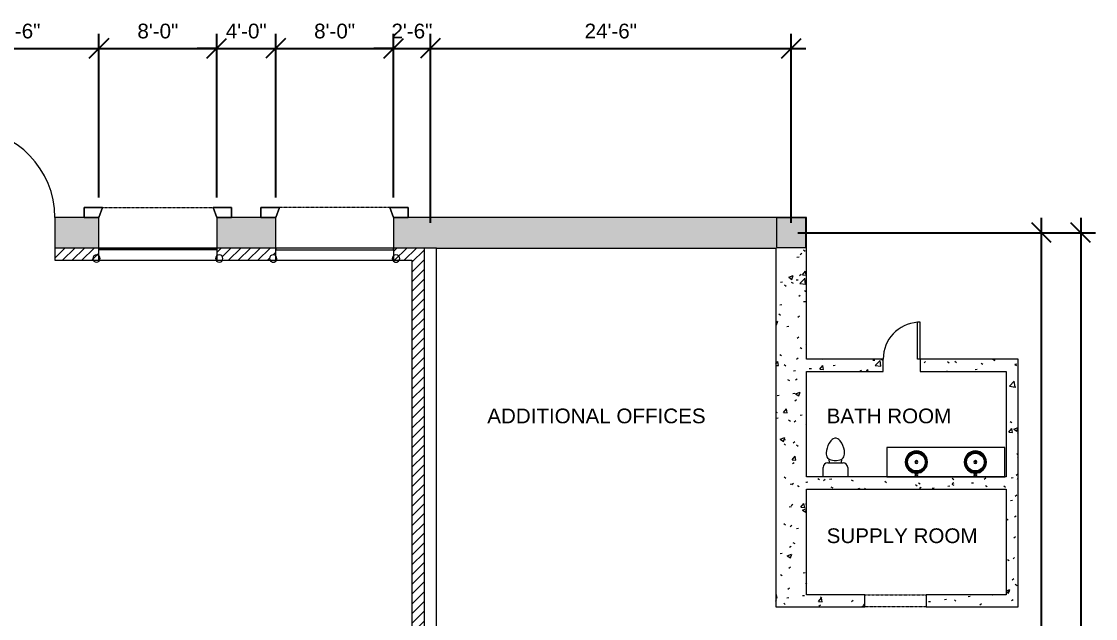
# Model space of a CAD drawing. Header units: inches. Extents: x 1913 to 24953, y -2945 to 1064.
# Drawn here: x 19225 to 20100, y 304 to 791 of the extents above; entities that cross this region are included whole.
import ezdxf

# ---------------------------------------------------------------- set-up
doc = ezdxf.new("R2010")
doc.units = ezdxf.units.IN
doc.header["$MEASUREMENT"] = 0
doc.linetypes.add('Overhead', pattern=[0.15625, 0.09375, -0.0625])
doc.linetypes.add('Overhead 1_16_', pattern=[0.101562, 0.0625, -0.039062])
for name, color, linetype, lineweight in [('A-ANNO-DIMS', 211, 'Continuous', 9), ('A-COLS', 52, 'Continuous', 9), ('A-DOOR', 31, 'Continuous', 13), ('A-FLOR-OVHD', 1, 'Overhead 1_16_', 9), ('A-GENM', 13, 'Continuous', 9), ('A-WALL', 113, 'Continuous', 13), ('A-WALL-PATT', 111, 'Continuous', 50), ('G-ANNO-TEXT', 231, 'Continuous', 9), ('P-SANR-FIXT', 6, 'Continuous', 9)]:
    doc.layers.add(name, color=color, linetype=linetype, lineweight=lineweight)
doc.styles.add('Arial', font='arial.ttf', dxfattribs={"height": 12})
doc.dimstyles.new('Linear_-_3_32__Arial', dxfattribs={"dimscale": 12, "dimtxt": 12.243113, "dimasz": 1.333333, "dimexe": 1, "dimexo": 0.666667, "dimgap": 0.666667, "dimtad": 1, "dimdec": 5, "dimrnd": 0.03125, "dimzin": 1, "dimdsep": 46, "dimlunit": 4, "dimtxsty": 'Arial', "dimblk1": 'OBLIQUE', "dimblk2": 'OBLIQUE', "dimsah": 1, "dimcen": 0.09, "dimdle": 1, "dimazin": 0, "dimtfac": 1, "dimtdec": 4, "dimtix": 1, "dimtmove": 0, "dimatfit": 3, "dimfxl": 1, "dimtvp": 1, "dimtfill": 1, "dimfrac": 2, "dimtolj": 1, "dimtzin": 0, "dimarcsym": 2})
pattern_1 = [(50, (18984.365, 244.067), (36.72335, -3.213), [3.84, -42.24]), (355, (18984.365, 244.067), (-7.1044, 38.5127), [3.072, -33.792]), (100.451, (18987.425, 243.8), (29.6202, 35.2996), [3.263, -35.898]), (46.184, (18984.365, 254.307), (54.6425, -8.4752), [5.76, -63.36]), (96.636, (18988.92, 253.6), (47.854, 49.8752), [4.895, -53.848]), (351.184, (18984.365, 254.307), (47.8553, 49.8749), [4.608, -50.688]), (21, (18989.485, 251.747), (30.5613, -20.614), [3.84, -42.24]), (326, (18989.485, 251.747), (12.4577, 37.1283), [3.072, -33.792]), (71.451, (18992.03, 250.03), (43.02, 16.5135), [3.263, -35.898]), (37.5, (18984.365, 244.067), (0.6228, 17.04428), [1.69, -31.693, 1.69, -32.614, -33.92]), (37.5, (18984.365, 244.067), (0.6228, 17.04428), [-67.686, 1.69, -32.23]), (7.5, (18984.365, 244.067), (13.4694, 20.19387), [1.69, -17.869, 1.69, -30.925, -12.928]), (7.5, (18984.365, 244.067), (13.4694, 20.19387), [-52.173, 1.69, -11.238]), (327.5, (18972.947, 244.067), (27.33168, -1.15522), [1.69, -11.11, 1.69, -38.246, -52.992]), (327.5, (18972.947, 244.067), (27.33168, -1.15522), [-52.736, 1.69, -51.302]), (317.5, (18967.827, 244.067), (29.85903, 5.125), [1.69, -14.95, 1.69, -24.832, -37.632]), (317.5, (18967.827, 244.067), (29.85903, 5.125), [-43.162, 1.69, -35.942])]

# ---------------------------------------------------------------- blocks, each defined once
blk = doc.blocks.new('Sectional_Overhead_Dock_Door_and_Seal_3876 - 9_-0_W x 10_-0_H-485933-FloorPlan')
at = {"layer": 'A-DOOR', "lineweight": 20}
for p, q in [((48, 14), (-48, 14)), ((-48, 14), (-48, 12.5)), ((-48, 12.5), (48, 12.5)), ((48, 12.5), (48, 14))]:
    blk.add_line(p, q, dxfattribs=at)
at = {"layer": 'A-DOOR'}
for p, q in [((-60, -12.5), (-48, -12.5)), ((-60, -20.5), (-60, -12.5)), ((-60, -12.5), (-60, -20.5)), ((-48, -12.5), (-60, -12.5)), ((-60, -12.5), (-60, -12.5)), ((-48, -12.5), (-45, -20.5)), ((-45, -20.5), (-48, -12.5)), ((-48, -12.5), (-48, -12.5)), ((45, -20.5), (48, -12.5)), ((48, -12.5), (45, -20.5)), ((48, -12.5), (60, -12.5)), ((60, -12.5), (48, -12.5)), ((48, -12.5), (48, -12.5)), ((60, -12.5), (60, -20.5)), ((60, -20.5), (60, -12.5)), ((60, -12.5), (60, -12.5)), ((-45, -20.5), (-60, -20.5)), ((-60, -20.5), (-45, -20.5)), ((-60, -20.5), (-60, -20.5)), ((-45, -20.5), (-45, -20.5)), ((60, -20.5), (45, -20.5)), ((45, -20.5), (60, -20.5)), ((45, -20.5), (45, -20.5)), ((60, -20.5), (60, -20.5))]:
    blk.add_line(p, q, dxfattribs=at)
at = {"layer": 'A-DOOR', "linetype": 'Overhead'}
blk.add_line((-45, -20.5), (45, -20.5), dxfattribs=at)
at = {"layer": 'A-DOOR'}
for centre, start, end in [((-50, 21), 0, 180), ((-50, 21), 0, 180), ((-50, 21), 360, 180), ((-50, 21), 180, 0), ((-50, 21), 180, 360), ((-50, 21), 180, 360), ((50, 21), 0, 180), ((50, 21), 0, 180), ((50, 21), 360, 180), ((50, 21), 180, 0), ((50, 21), 180, 360), ((50, 21), 180, 360)]:
    blk.add_arc(centre, 3, start, end, dxfattribs=at)
blk = doc.blocks.new('Single-Flush - 6_ x10_-478513-FloorPlan')
at = {"layer": 'A-DOOR', "lineweight": 20}
for p, q in [((34, -12.5), (34, -84.54)), ((36, -12.5), (34, -12.5)), ((36, -12.5), (36, -84.54)), ((36, -84.54), (34, -84.54))]:
    blk.add_line(p, q, dxfattribs=at)
at = {"layer": 'A-DOOR', "lineweight": 9}
blk.add_arc((36, -12.5), 72.07, 180, 268.40972, dxfattribs=at)
blk = doc.blocks.new('Single-Flush - 30_ x 80_-480269-FloorPlan')
at = {"layer": 'A-DOOR', "lineweight": 20}
for p, q in [((13, 5), (13, 35)), ((15, 35), (13, 35)), ((15, 5), (15, 35)), ((15, 5), (13, 5))]:
    blk.add_line(p, q, dxfattribs=at)
at = {"layer": 'A-DOOR', "lineweight": 9}
blk.add_arc((15, 5), 30.07, 93.81407, 180, dxfattribs=at)
blk = doc.blocks.new('Specialty_Sinks_and_Vanity_15366 - 8_-0_ x 2_-0_ x 2_-10_ Double-Sink Vanity-480311-FloorPlan')
at = {"layer": 'A-GENM'}
for p, q in [((48, 29), (-48, 29)), ((-48, 29), (-48, 5)), ((-48, 29), (-48, 29)), ((48, 5), (48, 29)), ((48, 29), (48, 29)), ((-48, 5), (48, 5)), ((-48, 5), (-48, 5)), ((-24.49, 7.13), (-24.49, 7.39)), ((-24.45, 7.13), (-24.49, 7.13)), ((-24.45, 7.13), (-24.45, 7.41)), ((-24.43, 7.13), (-24.45, 7.13)), ((-24.43, 7.13), (-24.43, 7.43)), ((-24.31, 7.13), (-24.43, 7.13)), ((-24.42, 7.13), (-24.42, 7.44)), ((-24.37, 7.13), (-24.42, 7.13)), ((-24.39, 7.13), (-24.39, 7.45)), ((-24.37, 7.46), (-24.37, 7.13)), ((-24.32, 7.13), (-24.37, 7.13)), ((-24.35, 7.13), (-24.35, 7.48)), ((-24.32, 7.13), (-24.32, 7.49)), ((-24.31, 7.13), (-24.31, 7.49)), ((-24.29, 7.13), (-24.31, 7.13)), ((-24.3, 5.95), (-24.3, 5.95)), ((-24.3, 5.86), (-24.3, 5.86)), ((-24.29, 7.13), (-24.29, 7.5)), ((-24.25, 7.13), (-24.29, 7.13)), ((-24.26, 5.98), (-24.26, 5.98)), ((-24.25, 7.51), (-24.25, 7.51)), ((-24.25, 7.13), (-24.25, 7.51)), ((-24.25, 7.51), (-24.25, 7.13)), ((-24.2, 7.13), (-24.25, 7.13)), ((-24.25, 7.13), (-24.25, 7.13)), ((-24.2, 7.53), (-24.2, 7.53)), ((-24.2, 7.13), (-24.2, 7.53)), ((-24.2, 7.13), (-24.2, 7.53)), ((-24.17, 7.13), (-24.2, 7.13)), ((-24.2, 7.13), (-24.2, 7.13)), ((-24.17, 7.54), (-24.17, 7.54)), ((-24.17, 7.13), (-24.17, 7.54)), ((-24.17, 7.13), (-24.17, 7.54)), ((-24.11, 7.13), (-24.17, 7.13)), ((-24.17, 7.13), (-24.17, 7.13)), ((-24.11, 7.55), (-24.11, 7.55)), ((-24.11, 7.13), (-24.11, 7.55)), ((-24.11, 7.13), (-24.11, 7.13)), ((-24.08, 7.55), (-24.08, 7.55)), ((-24.08, 7.13), (-24.08, 7.55)), ((-23.94, 7.13), (-24.08, 7.13)), ((-24.08, 7.13), (-24.08, 7.13)), ((-23.97, 7.55), (-23.97, 7.55)), ((-23.97, 7.13), (-23.97, 7.13)), ((-23.94, 7.55), (-23.94, 7.55)), ((-23.94, 7.13), (-23.94, 7.55)), ((-23.94, 7.13), (-23.94, 7.13)), ((-23.91, 7.55), (-23.91, 7.55)), ((-23.91, 7.55), (-23.91, 7.55)), ((-23.91, 7.55), (-23.91, 7.55)), ((-23.91, 7.55), (-23.91, 7.13)), ((-23.91, 7.13), (-23.91, 7.55)), ((-23.91, 7.13), (-23.91, 7.55)), ((-23.91, 7.13), (-23.91, 7.13)), ((-23.8, 7.13), (-23.91, 7.13)), ((-23.91, 7.13), (-23.91, 7.13)), ((-23.8, 7.13), (-23.91, 7.13)), ((-23.91, 7.13), (-23.91, 7.13)), ((-23.77, 7.13), (-23.91, 7.13)), ((-23.8, 7.53), (-23.8, 7.53)), ((-23.8, 7.53), (-23.8, 7.53)), ((-23.8, 7.13), (-23.8, 7.53)), ((-23.8, 7.13), (-23.8, 7.53)), ((-23.8, 7.13), (-23.8, 7.13)), ((-23.8, 7.13), (-23.8, 7.13)), ((-23.77, 7.52), (-23.77, 7.52)), ((-23.77, 7.13), (-23.77, 7.52)), ((-23.77, 7.13), (-23.77, 7.13)), ((-23.75, 5.95), (-23.75, 5.95)), ((-23.75, 5.86), (-23.75, 5.86)), ((-23.74, 7.51), (-23.74, 7.13)), ((-23.71, 7.5), (-23.71, 7.13)), ((-23.55, 7.13), (-23.62, 7.13)), ((-23.62, 7.13), (-23.62, 7.13)), ((-23.58, 7.13), (-23.62, 7.13)), ((-23.62, 7.13), (-23.62, 7.13)), ((-23.58, 7.44), (-23.58, 7.44)), ((-23.58, 7.13), (-23.58, 7.44)), ((-23.58, 7.13), (-23.58, 7.13)), ((-23.55, 7.42), (-23.55, 7.42)), ((-23.55, 7.42), (-23.55, 7.13)), ((-23.55, 7.13), (-23.55, 7.13)), ((23.51, 7.13), (23.51, 7.39)), ((23.55, 7.13), (23.51, 7.13)), ((23.55, 7.13), (23.55, 7.41)), ((23.57, 7.13), (23.55, 7.13)), ((23.57, 7.13), (23.57, 7.43)), ((23.69, 7.13), (23.57, 7.13)), ((23.58, 7.13), (23.58, 7.44)), ((23.63, 7.13), (23.58, 7.13)), ((23.61, 7.13), (23.61, 7.45)), ((23.63, 7.46), (23.63, 7.13)), ((23.68, 7.13), (23.63, 7.13)), ((23.65, 7.13), (23.65, 7.48)), ((23.68, 7.13), (23.68, 7.49)), ((23.69, 7.13), (23.69, 7.49)), ((23.71, 7.13), (23.69, 7.13)), ((23.7, 5.95), (23.7, 5.95)), ((23.7, 5.86), (23.7, 5.86)), ((23.71, 7.13), (23.71, 7.5)), ((23.75, 7.13), (23.71, 7.13)), ((23.74, 5.98), (23.74, 5.98)), ((23.75, 7.51), (23.75, 7.51)), ((23.75, 7.13), (23.75, 7.51)), ((23.75, 7.51), (23.75, 7.13)), ((23.8, 7.13), (23.75, 7.13)), ((23.75, 7.13), (23.75, 7.13)), ((23.8, 7.53), (23.8, 7.53)), ((23.8, 7.13), (23.8, 7.53)), ((23.8, 7.13), (23.8, 7.53)), ((23.83, 7.13), (23.8, 7.13)), ((23.8, 7.13), (23.8, 7.13)), ((23.83, 7.54), (23.83, 7.54)), ((23.83, 7.13), (23.83, 7.54)), ((23.83, 7.13), (23.83, 7.54)), ((23.89, 7.13), (23.83, 7.13)), ((23.83, 7.13), (23.83, 7.13)), ((23.89, 7.55), (23.89, 7.55)), ((23.89, 7.13), (23.89, 7.55)), ((23.89, 7.13), (23.89, 7.13)), ((23.92, 7.55), (23.92, 7.55)), ((23.92, 7.13), (23.92, 7.55)), ((24.06, 7.13), (23.92, 7.13)), ((23.92, 7.13), (23.92, 7.13)), ((24.03, 7.55), (24.03, 7.55)), ((24.03, 7.13), (24.03, 7.13)), ((24.06, 7.55), (24.06, 7.55)), ((24.06, 7.13), (24.06, 7.55)), ((24.06, 7.13), (24.06, 7.13)), ((24.09, 7.55), (24.09, 7.55)), ((24.09, 7.55), (24.09, 7.55)), ((24.09, 7.55), (24.09, 7.55)), ((24.09, 7.55), (24.09, 7.13)), ((24.09, 7.13), (24.09, 7.55)), ((24.09, 7.13), (24.09, 7.55)), ((24.09, 7.13), (24.09, 7.13)), ((24.2, 7.13), (24.09, 7.13)), ((24.09, 7.13), (24.09, 7.13)), ((24.2, 7.13), (24.09, 7.13)), ((24.09, 7.13), (24.09, 7.13)), ((24.23, 7.13), (24.09, 7.13)), ((24.2, 7.53), (24.2, 7.53)), ((24.2, 7.53), (24.2, 7.53)), ((24.2, 7.13), (24.2, 7.53)), ((24.2, 7.13), (24.2, 7.53)), ((24.2, 7.13), (24.2, 7.13)), ((24.2, 7.13), (24.2, 7.13)), ((24.23, 7.52), (24.23, 7.52)), ((24.23, 7.13), (24.23, 7.52)), ((24.23, 7.13), (24.23, 7.13)), ((24.25, 5.95), (24.25, 5.95)), ((24.25, 5.86), (24.25, 5.86)), ((24.26, 7.51), (24.26, 7.13)), ((24.29, 7.5), (24.29, 7.13)), ((24.45, 7.13), (24.38, 7.13)), ((24.38, 7.13), (24.38, 7.13)), ((24.42, 7.13), (24.38, 7.13)), ((24.38, 7.13), (24.38, 7.13)), ((24.42, 7.44), (24.42, 7.44)), ((24.42, 7.13), (24.42, 7.44)), ((24.42, 7.13), (24.42, 7.13)), ((24.45, 7.42), (24.45, 7.42)), ((24.45, 7.42), (24.45, 7.13)), ((24.45, 7.13), (24.45, 7.13)), ((48, 5), (48, 5))]:
    blk.add_line(p, q, dxfattribs=at)
at = {"layer": 'A-GENM', "lineweight": 20}
for p, q in [((-24.3, 5.95), (-24.3, 5.86)), ((-23.75, 5.86), (-23.75, 5.95)), ((23.7, 5.95), (23.7, 5.86)), ((24.25, 5.86), (24.25, 5.95))]:
    blk.add_line(p, q, dxfattribs=at)
at = {"layer": 'A-GENM', "flags": 128}
for points in [[(-24, 7.89), (-24.83, 7.54), (-25.14, 6.69), (-24.74, 5.88), (-24, 5.61)], [(-24.45, 7.41), (-24.44, 7.42), (-24.43, 7.43)], [(-24.42, 7.44), (-24.4, 7.45), (-24.37, 7.46)], [(-24.37, 7.46), (-24.35, 7.48), (-24.32, 7.49)], [(-24.31, 7.49), (-24.3, 7.5), (-24.29, 7.5)], [(-24, 5.61), (-23.17, 5.96), (-22.86, 6.81), (-23.26, 7.62), (-24, 7.89)], [(24, 7.89), (23.17, 7.54), (22.86, 6.69), (23.26, 5.88), (24, 5.61)], [(23.55, 7.41), (23.56, 7.42), (23.57, 7.43)], [(23.58, 7.44), (23.6, 7.45), (23.63, 7.46)], [(23.63, 7.46), (23.65, 7.48), (23.68, 7.49)], [(23.69, 7.49), (23.7, 7.5), (23.71, 7.5)], [(24, 5.61), (24.83, 5.96), (25.14, 6.81), (24.74, 7.62), (24, 7.89)]]:
    blk.add_lwpolyline(points, dxfattribs=at)
at = {"layer": 'A-GENM'}
for centre, radius, start, end in [((-24, 17.06), 8.78, 0, 180), ((-24, 17.06), 7.67, 360, 180), ((24, 17.06), 8.78, 0, 180), ((24, 17.06), 7.67, 360, 180), ((-24, 17.06), 8.78, 180, 360), ((-24, 17.06), 7.67, 180, 360), ((24, 17.06), 8.78, 180, 360), ((24, 17.06), 7.67, 180, 360), ((-24, 6.75), 1.18, 360, 180), ((-24, 6.75), 1.18, 180, 360), ((-24, 6.75), 0.805, 124.313, 127.29447), ((-24, 6.75), 0.805, 112.52953, 122.59973), ((-24, 6.75), 0.805, 108.42208, 110.99049), ((-24, 6.75), 0.805, 104.3583, 108.42208), ((-24, 6.75), 0.805, 102.05552, 104.3583), ((-24, 6.75), 0.805, 98.09586, 102.05552), ((-24, 6.75), 0.805, 90, 95.83731), ((-24, 6.75), 0.805, 85.78606, 90), ((-24, 6.75), 0.805, 73.27422, 83.53442), ((-24, 6.75), 0.805, 75.60142, 83.53442), ((-24, 6.75), 0.805, 75.60142, 83.53442), ((-24, 6.75), 0.805, 55.82864, 61.72932), ((-24, 6.75), 0.805, 58.49692, 61.72932), ((24, 6.75), 1.18, 360, 180), ((24, 6.75), 1.18, 180, 360), ((24, 6.75), 0.805, 124.313, 127.29447), ((24, 6.75), 0.805, 112.52953, 122.59973), ((24, 6.75), 0.805, 108.42208, 110.99049), ((24, 6.75), 0.805, 104.3583, 108.42208), ((24, 6.75), 0.805, 102.05552, 104.3583), ((24, 6.75), 0.805, 98.09586, 102.05552), ((24, 6.75), 0.805, 90, 95.83731), ((24, 6.75), 0.805, 85.78606, 90), ((24, 6.75), 0.805, 73.27422, 83.53442), ((24, 6.75), 0.805, 75.60142, 83.53442), ((24, 6.75), 0.805, 75.60142, 83.53442), ((24, 6.75), 0.805, 55.82864, 61.72932), ((24, 6.75), 0.805, 58.49692, 61.72932)]:
    blk.add_arc(centre, radius, start, end, dxfattribs=at)
at = {"layer": 'A-GENM', "lineweight": 20}
for centre, radius, start, end in [((-24, 6.75), 0.805, 90, 270), ((-24.27, 5.95), 0.03, 73.47523, 180.80022), ((-24.27, 5.86), 0.03, 180.78924, 257.81313), ((-24.02, 6.98), 1.18, 257.81313, 282.18687), ((-24.02, 6.76), 0.81, 253.18966, 286.80022), ((-24, 6.75), 0.805, 270, 90), ((-23.78, 5.95), 0.03, 359.19978, 106.80022), ((-23.78, 5.86), 0.03, 282.18687, 359.21076), ((24, 6.75), 0.805, 90, 270), ((23.73, 5.95), 0.03, 73.47523, 180.80022), ((23.73, 5.86), 0.03, 180.78924, 257.81313), ((23.98, 6.98), 1.18, 257.81313, 282.18687), ((23.98, 6.76), 0.81, 253.18966, 286.80022), ((24, 6.75), 0.805, 270, 90), ((24.22, 5.95), 0.03, 359.19978, 106.80022), ((24.22, 5.86), 0.03, 282.18687, 359.21076)]:
    blk.add_arc(centre, radius, start, end, dxfattribs=at)
at = {"layer": 'A-GENM'}
for points, knots in [([(-23.62, 7.46), (-23.63, 7.47), (-23.66, 7.48), (-23.68, 7.49), (-23.7, 7.5), (-23.71, 7.5), (-23.72, 7.5), (-23.73, 7.51), (-23.73, 7.51), (-23.74, 7.51), (-23.74, 7.51), (-23.74, 7.51), (-23.73, 7.51), (-23.73, 7.51), (-23.72, 7.51), (-23.72, 7.5), (-23.71, 7.5), (-23.7, 7.5), (-23.68, 7.49), (-23.66, 7.48), (-23.64, 7.47), (-23.62, 7.46)], [0, 0, 0, 0, 0.111111, 0.222222, 0.25, 0.277778, 0.333333, 0.388889, 0.444444, 0.479167, 0.513889, 0.548611, 0.583333, 0.618056, 0.652778, 0.6875, 0.722222, 0.756944, 0.791667, 0.861111, 1, 1, 1, 1]), ([(-23.62, 7.46), (-23.63, 7.46), (-23.65, 7.47), (-23.67, 7.48), (-23.68, 7.49), (-23.69, 7.49), (-23.69, 7.49), (-23.7, 7.5), (-23.7, 7.5), (-23.7, 7.5), (-23.71, 7.5), (-23.71, 7.5), (-23.7, 7.5), (-23.7, 7.5), (-23.7, 7.5), (-23.69, 7.49), (-23.69, 7.49), (-23.68, 7.49), (-23.68, 7.49), (-23.67, 7.48), (-23.65, 7.47), (-23.63, 7.47), (-23.62, 7.46)], [0, 0, 0, 0, 0.111111, 0.222222, 0.25, 0.277778, 0.333333, 0.361111, 0.388889, 0.444444, 0.479167, 0.513889, 0.548611, 0.583333, 0.618056, 0.652778, 0.6875, 0.722222, 0.756944, 0.791667, 0.861111, 1, 1, 1, 1]), ([(24.38, 7.46), (24.37, 7.47), (24.34, 7.48), (24.32, 7.49), (24.3, 7.5), (24.29, 7.5), (24.28, 7.5), (24.27, 7.51), (24.27, 7.51), (24.26, 7.51), (24.26, 7.51), (24.26, 7.51), (24.27, 7.51), (24.27, 7.51), (24.28, 7.51), (24.28, 7.5), (24.29, 7.5), (24.3, 7.5), (24.32, 7.49), (24.34, 7.48), (24.36, 7.47), (24.38, 7.46)], [0, 0, 0, 0, 0.111111, 0.222222, 0.25, 0.277778, 0.333333, 0.388889, 0.444444, 0.479167, 0.513889, 0.548611, 0.583333, 0.618056, 0.652778, 0.6875, 0.722222, 0.756944, 0.791667, 0.861111, 1, 1, 1, 1]), ([(24.38, 7.46), (24.37, 7.46), (24.35, 7.47), (24.33, 7.48), (24.32, 7.49), (24.31, 7.49), (24.31, 7.49), (24.3, 7.5), (24.3, 7.5), (24.3, 7.5), (24.29, 7.5), (24.29, 7.5), (24.3, 7.5), (24.3, 7.5), (24.3, 7.5), (24.31, 7.49), (24.31, 7.49), (24.32, 7.49), (24.32, 7.49), (24.33, 7.48), (24.35, 7.47), (24.37, 7.47), (24.38, 7.46)], [0, 0, 0, 0, 0.111111, 0.222222, 0.25, 0.277778, 0.333333, 0.361111, 0.388889, 0.444444, 0.479167, 0.513889, 0.548611, 0.583333, 0.618056, 0.652778, 0.6875, 0.722222, 0.756944, 0.791667, 0.861111, 1, 1, 1, 1])]:
    blk.add_open_spline(points, degree=3, knots=knots, dxfattribs=at)
at = {"layer": 'P-SANR-FIXT'}
for centre, radius in [((-24, 17.06), 8.31), ((-24, 17.06), 7.2), ((24, 17.06), 8.31), ((24, 17.06), 7.2)]:
    blk.add_circle(centre, radius, dxfattribs=at)
for centre, radius, start, end in [((-24, 17.06), 9.06, 360, 180), ((-24, 17.06), 1.18, 360, 180), ((-24, 17.06), 0.768, 360, 180), ((24, 17.06), 9.06, 360, 180), ((24, 17.06), 1.18, 360, 180), ((24, 17.06), 0.768, 360, 180), ((-24, 17.06), 9.06, 180, 360), ((-24, 17.06), 1.18, 180, 360), ((-24, 17.06), 0.768, 180, 360), ((24, 17.06), 9.06, 180, 360), ((24, 17.06), 1.18, 180, 360), ((24, 17.06), 0.768, 180, 360)]:
    blk.add_arc(centre, radius, start, end, dxfattribs=at)
blk = doc.blocks.new('Toilet-Domestic-3D - Toilet-Domestic-3D-481192-FloorPlan')
at = {"layer": 'P-SANR-FIXT'}
for p, q in [((-9.98, 19.48), (9.98, 19.48)), ((-9.98, 11.75), (-9.98, 19.48)), ((9.98, 19.48), (9.98, 11.75)), ((-7.41, 1), (-7.5, 0)), ((-7.5, 0), (-7.33, -1.99)), ((-7.24, 2), (-7.41, 1)), ((-6.97, 3), (-7.24, 2)), ((-6.4, 4), (-6.97, 3)), ((-5.21, 5), (-6.4, 4)), ((6.25, 8.02), (-6.25, 8.02)), ((-4.86, 8.02), (-5.21, 5)), ((-3.84, 5.5), (-5.21, 5)), ((-1, 6), (-3.84, 5.5)), ((1, 6), (-1, 6)), ((3.84, 5.5), (1, 6)), ((5.21, 5), (3.84, 5.5)), ((4.86, 8.02), (5.21, 5)), ((6.4, 4), (5.21, 5)), ((6.97, 3), (6.4, 4)), ((7.24, 2), (6.97, 3)), ((7.41, 1), (7.24, 2)), ((7.33, -1.99), (7.5, 0)), ((7.5, 0), (7.41, 1)), ((-7.33, -1.99), (-6.79, -4)), ((-6.79, -4), (-6.06, -6)), ((-6.06, -6), (-5.13, -8)), ((-5.13, -8), (-3.74, -10)), ((3.74, -10), (5.13, -8)), ((5.13, -8), (6.06, -6)), ((6.06, -6), (6.79, -4)), ((6.79, -4), (7.33, -1.99)), ((-3.74, -10), (-2.74, -11)), ((-2.74, -11), (-1.87, -11.5)), ((-1.87, -11.5), (-0.5, -12)), ((-0.5, -12), (0.5, -12)), ((0.5, -12), (1.87, -11.5)), ((1.87, -11.5), (2.74, -11)), ((2.74, -11), (3.74, -10))]:
    blk.add_line(p, q, dxfattribs=at)
for centre, start, end in [((-6.25, 11.75), 180, 270), ((6.25, 11.75), 270, 360)]:
    blk.add_arc(centre, 3.73, start, end, dxfattribs=at)
blk = doc.blocks.new('Sectional_Overhead_Dock_Door_and_Seal_3876 - 9_-0_W x 10_-0_H-486033-FloorPlan')
at = {"layer": 'A-DOOR'}
for p, q in [((-45, 20.5), (-60, 20.5)), ((-60, 20.5), (-60, 12.5)), ((-60, 20.5), (-45, 20.5)), ((-60, 12.5), (-60, 20.5)), ((-60, 20.5), (-60, 20.5)), ((-48, 12.5), (-45, 20.5)), ((-45, 20.5), (-48, 12.5)), ((-45, 20.5), (-45, 20.5)), ((60, 20.5), (45, 20.5)), ((45, 20.5), (48, 12.5)), ((48, 12.5), (45, 20.5)), ((45, 20.5), (60, 20.5)), ((45, 20.5), (45, 20.5)), ((60, 12.5), (60, 20.5)), ((60, 20.5), (60, 12.5)), ((60, 20.5), (60, 20.5)), ((-60, 12.5), (-48, 12.5)), ((-48, 12.5), (-60, 12.5)), ((-60, 12.5), (-60, 12.5)), ((-48, 12.5), (-48, 12.5)), ((48, 12.5), (60, 12.5)), ((60, 12.5), (48, 12.5)), ((48, 12.5), (48, 12.5)), ((60, 12.5), (60, 12.5))]:
    blk.add_line(p, q, dxfattribs=at)
at = {"layer": 'A-DOOR', "linetype": 'Overhead'}
blk.add_line((-45, 20.5), (45, 20.5), dxfattribs=at)
at = {"layer": 'A-DOOR', "lineweight": 20}
for p, q in [((-48, -14), (-48, -12.5)), ((-48, -12.5), (48, -12.5)), ((48, -14), (-48, -14)), ((48, -12.5), (48, -14))]:
    blk.add_line(p, q, dxfattribs=at)
at = {"layer": 'A-DOOR'}
for centre, start, end in [((-50, -21), 0, 180), ((-50, -21), 0, 180), ((-50, -21), 360, 180), ((-50, -21), 180, 360), ((-50, -21), 180, 360), ((-50, -21), 180, 360), ((50, -21), 0, 180), ((50, -21), 0, 180), ((50, -21), 360, 180), ((50, -21), 180, 360), ((50, -21), 180, 360), ((50, -21), 180, 360)]:
    blk.add_arc(centre, 3, start, end, dxfattribs=at)
blk = doc.blocks.new('_Oblique')
at = {"color": 0, "linetype": 'ByBlock', "lineweight": -2}
blk.add_line((-0.5, -0.5), (0.5, 0.5), dxfattribs=at)
blk = doc.blocks.new('*D438')
at = {"layer": 'A-ANNO-DIMS', "color": 0, "lineweight": -2, "transparency": 16777216}
for p, q in [((20087.86, 630.42), (20087.86, -1697.58)), ((19857.24, 618.42), (20099.86, 618.42)), ((19859.97, -1685.58), (20099.86, -1685.58))]:
    blk.add_line(p, q, dxfattribs=at)
at = {"layer": 'Defpoints', "color": 0, "lineweight": 0, "transparency": 16777216}
for p in [(19849.24, 618.42), (19851.97, -1685.58), (20087.86, -1685.58)]:
    blk.add_point(p, dxfattribs=at)
at = {"layer": 'A-ANNO-DIMS', "color": 0, "lineweight": -2, "transparency": 16777216, "xscale": 16, "yscale": 16, "zscale": 16}
for p, rotation in [((20087.86, 618.42), 90), ((20087.86, -1685.58), 270)]:
    blk.add_blockref('_Oblique', p, dxfattribs=dict(at, rotation=rotation))
at = {"layer": 'A-ANNO-DIMS', "color": 0, "lineweight": 0, "transparency": 16777216, "insert": (20073.74, -533.58), "char_height": 12, "width": 73.4587, "attachment_point": 5, "rotation": 90, "style": 'Arial'}
blk.add_mtext('\\A1;192\'-0"', dxfattribs=at)
blk = doc.blocks.new('*D500')
at = {"layer": 'A-ANNO-DIMS', "color": 0, "lineweight": -2, "transparency": 16777216}
for p, q in [((20055.86, -233.58), (20055.86, 630.42)), ((19859.97, 618.42), (20067.86, 618.42)), ((19859.97, -221.58), (20067.86, -221.58))]:
    blk.add_line(p, q, dxfattribs=at)
at = {"layer": 'Defpoints', "color": 0, "lineweight": 0, "transparency": 16777216}
for p in [(19851.97, 618.42), (20055.86, 618.42), (19851.97, -221.58)]:
    blk.add_point(p, dxfattribs=at)
at = {"layer": 'A-ANNO-DIMS', "color": 0, "lineweight": -2, "transparency": 16777216, "xscale": 16, "yscale": 16, "zscale": 16}
for p, rotation in [((20055.86, 618.42), 90), ((20055.86, -221.58), 270)]:
    blk.add_blockref('_Oblique', p, dxfattribs=dict(at, rotation=rotation))
at = {"layer": 'A-ANNO-DIMS', "color": 0, "lineweight": 0, "transparency": 16777216, "insert": (20041.74, 198.42), "char_height": 12, "width": 51.3081, "attachment_point": 5, "rotation": 90, "style": 'Arial'}
blk.add_mtext('\\A1;70\'-0"', dxfattribs=at)
blk = doc.blocks.new('*D421')
at = {"layer": 'A-ANNO-DIMS', "color": 0, "lineweight": -2, "transparency": 16777216}
for p, q in [((19149.97, 626.42), (19149.97, 780.51)), ((19287.97, 647.17), (19287.97, 780.51)), ((19137.97, 768.51), (19299.97, 768.51))]:
    blk.add_line(p, q, dxfattribs=at)
at = {"layer": 'Defpoints', "color": 0, "lineweight": 0, "transparency": 16777216}
for p in [(19287.97, 768.51), (19287.97, 639.17), (19149.97, 618.42)]:
    blk.add_point(p, dxfattribs=at)
at = {"layer": 'A-ANNO-DIMS', "color": 0, "lineweight": -2, "transparency": 16777216, "xscale": 16, "yscale": 16, "zscale": 16, "rotation": 180}
blk.add_blockref('_Oblique', (19149.97, 768.51), dxfattribs=at)
at = {"layer": 'A-ANNO-DIMS', "color": 0, "lineweight": -2, "transparency": 16777216, "xscale": 16, "yscale": 16, "zscale": 16}
blk.add_blockref('_Oblique', (19287.97, 768.51), dxfattribs=at)
at = {"layer": 'A-ANNO-DIMS', "color": 0, "lineweight": 0, "transparency": 16777216, "insert": (19218.97, 782.64), "char_height": 12, "width": 62.3834, "attachment_point": 5, "style": 'Arial'}
blk.add_mtext('\\A1;11\'-6"', dxfattribs=at)
blk = doc.blocks.new('*D422')
at = {"layer": 'A-ANNO-DIMS', "color": 0, "lineweight": -2, "transparency": 16777216}
for p, q in [((19287.97, 647.17), (19287.97, 780.51)), ((19383.97, 647.17), (19383.97, 780.51)), ((19275.97, 768.51), (19395.97, 768.51))]:
    blk.add_line(p, q, dxfattribs=at)
at = {"layer": 'Defpoints', "color": 0, "lineweight": 0, "transparency": 16777216}
for p in [(19383.97, 768.51), (19287.97, 639.17), (19383.97, 639.17)]:
    blk.add_point(p, dxfattribs=at)
at = {"layer": 'A-ANNO-DIMS', "color": 0, "lineweight": -2, "transparency": 16777216, "xscale": 16, "yscale": 16, "zscale": 16, "rotation": 180}
blk.add_blockref('_Oblique', (19287.97, 768.51), dxfattribs=at)
at = {"layer": 'A-ANNO-DIMS', "color": 0, "lineweight": -2, "transparency": 16777216, "xscale": 16, "yscale": 16, "zscale": 16}
blk.add_blockref('_Oblique', (19383.97, 768.51), dxfattribs=at)
at = {"layer": 'A-ANNO-DIMS', "color": 0, "lineweight": 0, "transparency": 16777216, "insert": (19335.97, 782.64), "char_height": 12, "width": 62.3834, "attachment_point": 5, "style": 'Arial'}
blk.add_mtext('\\A1;8\'-0"', dxfattribs=at)
blk = doc.blocks.new('*D423')
at = {"layer": 'A-ANNO-DIMS', "color": 0, "lineweight": -2, "transparency": 16777216}
for p, q in [((19383.97, 647.17), (19383.97, 780.51)), ((19431.97, 647.17), (19431.97, 780.51)), ((19383.97, 768.51), (19367.97, 768.51)), ((19383.97, 768.51), (19431.97, 768.51)), ((19431.97, 768.51), (19447.97, 768.51))]:
    blk.add_line(p, q, dxfattribs=at)
at = {"layer": 'Defpoints', "color": 0, "lineweight": 0, "transparency": 16777216}
for p in [(19431.97, 768.51), (19383.97, 639.17), (19431.97, 639.17)]:
    blk.add_point(p, dxfattribs=at)
at = {"layer": 'A-ANNO-DIMS', "color": 0, "lineweight": -2, "transparency": 16777216, "xscale": 16, "yscale": 16, "zscale": 16}
blk.add_blockref('_Oblique', (19383.97, 768.51), dxfattribs=at)
at = {"layer": 'A-ANNO-DIMS', "color": 0, "lineweight": -2, "transparency": 16777216, "xscale": 16, "yscale": 16, "zscale": 16, "rotation": 180}
blk.add_blockref('_Oblique', (19431.97, 768.51), dxfattribs=at)
at = {"layer": 'A-ANNO-DIMS', "color": 0, "lineweight": 0, "transparency": 16777216, "insert": (19407.97, 782.64), "char_height": 12, "width": 62.3834, "attachment_point": 5, "style": 'Arial'}
blk.add_mtext('\\A1;4\'-0"', dxfattribs=at)
blk = doc.blocks.new('*D424')
at = {"layer": 'A-ANNO-DIMS', "color": 0, "lineweight": -2, "transparency": 16777216}
for p, q in [((19431.97, 647.17), (19431.97, 780.51)), ((19527.97, 647.17), (19527.97, 780.51)), ((19419.97, 768.51), (19539.97, 768.51))]:
    blk.add_line(p, q, dxfattribs=at)
at = {"layer": 'Defpoints', "color": 0, "lineweight": 0, "transparency": 16777216}
for p in [(19527.97, 768.51), (19431.97, 639.17), (19527.97, 639.17)]:
    blk.add_point(p, dxfattribs=at)
at = {"layer": 'A-ANNO-DIMS', "color": 0, "lineweight": -2, "transparency": 16777216, "xscale": 16, "yscale": 16, "zscale": 16, "rotation": 180}
blk.add_blockref('_Oblique', (19431.97, 768.51), dxfattribs=at)
at = {"layer": 'A-ANNO-DIMS', "color": 0, "lineweight": -2, "transparency": 16777216, "xscale": 16, "yscale": 16, "zscale": 16}
blk.add_blockref('_Oblique', (19527.97, 768.51), dxfattribs=at)
at = {"layer": 'A-ANNO-DIMS', "color": 0, "lineweight": 0, "transparency": 16777216, "insert": (19479.97, 782.64), "char_height": 12, "width": 62.3834, "attachment_point": 5, "style": 'Arial'}
blk.add_mtext('\\A1;8\'-0"', dxfattribs=at)
blk = doc.blocks.new('*D425')
at = {"layer": 'A-ANNO-DIMS', "color": 0, "lineweight": -2, "transparency": 16777216}
for p, q in [((19527.97, 647.17), (19527.97, 780.51)), ((19557.97, 626.42), (19557.97, 780.51)), ((19527.97, 768.51), (19511.97, 768.51)), ((19527.97, 768.51), (19557.97, 768.51)), ((19557.97, 768.51), (19573.97, 768.51))]:
    blk.add_line(p, q, dxfattribs=at)
at = {"layer": 'Defpoints', "color": 0, "lineweight": 0, "transparency": 16777216}
for p in [(19557.97, 768.51), (19527.97, 639.17), (19557.97, 618.42)]:
    blk.add_point(p, dxfattribs=at)
at = {"layer": 'A-ANNO-DIMS', "color": 0, "lineweight": -2, "transparency": 16777216, "xscale": 16, "yscale": 16, "zscale": 16}
blk.add_blockref('_Oblique', (19527.97, 768.51), dxfattribs=at)
at = {"layer": 'A-ANNO-DIMS', "color": 0, "lineweight": -2, "transparency": 16777216, "xscale": 16, "yscale": 16, "zscale": 16, "rotation": 180}
blk.add_blockref('_Oblique', (19557.97, 768.51), dxfattribs=at)
at = {"layer": 'A-ANNO-DIMS', "color": 0, "lineweight": 0, "transparency": 16777216, "insert": (19542.97, 782.64), "char_height": 12, "width": 62.3834, "attachment_point": 5, "style": 'Arial'}
blk.add_mtext('\\A1;2\'-6"', dxfattribs=at)
blk = doc.blocks.new('*D426')
at = {"layer": 'A-ANNO-DIMS', "color": 0, "lineweight": -2, "transparency": 16777216}
for p, q in [((19557.97, 626.42), (19557.97, 780.51)), ((19851.97, 626.42), (19851.97, 780.51)), ((19545.97, 768.51), (19863.97, 768.51))]:
    blk.add_line(p, q, dxfattribs=at)
at = {"layer": 'Defpoints', "color": 0, "lineweight": 0, "transparency": 16777216}
for p in [(19851.97, 768.51), (19557.97, 618.42), (19851.97, 618.42)]:
    blk.add_point(p, dxfattribs=at)
at = {"layer": 'A-ANNO-DIMS', "color": 0, "lineweight": -2, "transparency": 16777216, "xscale": 16, "yscale": 16, "zscale": 16, "rotation": 180}
blk.add_blockref('_Oblique', (19557.97, 768.51), dxfattribs=at)
at = {"layer": 'A-ANNO-DIMS', "color": 0, "lineweight": -2, "transparency": 16777216, "xscale": 16, "yscale": 16, "zscale": 16}
blk.add_blockref('_Oblique', (19851.97, 768.51), dxfattribs=at)
at = {"layer": 'A-ANNO-DIMS', "color": 0, "lineweight": 0, "transparency": 16777216, "insert": (19704.97, 782.64), "char_height": 12, "width": 62.3834, "attachment_point": 5, "style": 'Arial'}
blk.add_mtext('\\A1;24\'-6"', dxfattribs=at)

msp = doc.modelspace()

# ---------------------------------------------------------------- hatches: boundary and pattern name
at = {"lineweight": 0, "ltscale": 0.5}
h = msp.add_hatch(dxfattribs=at)
h.set_pattern_fill('ANSI31', color=256, scale=45)
h.paths.add_polyline_path([(19431.966293, 605.918663), (19383.966293, 605.918663), (19383.966293, 604.418663), (19383.966293, 599.654731, -0.6482315195), (19388.966293, 597.418663, -0.1316524976), (19388.56437, 595.918663), (19427.368217, 595.918663, -0.1316524976), (19426.966293, 597.418663, -0.6482315195), (19431.966293, 599.654731)])
h.paths.add_polyline_path([(19287.966293, 605.918663), (19251.966293, 605.918663), (19251.966293, 595.918663), (19287.966293, 595.918663)])
h.paths.add_polyline_path([(19179.966293, 605.918663), (19014.966293, 605.918663), (19004.966293, 605.918663), (19004.966293, 503.418663), (19014.966293, 503.418663), (19014.966293, 595.918663), (19179.966293, 595.918663)])
h.paths.add_polyline_path([(19014.966293, 467.418663), (19004.966293, 467.418663), (19004.966293, 281.418663), (19014.966293, 281.418663)])
h.paths.add_polyline_path([(19014.966293, 233.418663), (19004.966293, 233.418663), (19004.966293, 162.418663), (19014.966293, 162.418663)])
h = msp.add_hatch(dxfattribs=at)
h.set_pattern_fill('ANSI31', color=256, scale=45)
h.paths.add_polyline_path([(19839.466293, 37.418663), (19829.466293, 37.418663), (19829.466293, -131.514744), (19839.466293, -131.514744)])
h.paths.add_polyline_path([(19829.466293, 37.418663), (19552.966293, 37.418663), (19552.966293, 27.418663), (19829.466293, 27.418663)])
h.paths.add_polyline_path([(19552.966293, 605.918663), (19542.966293, 605.918663), (19542.966293, 27.418663), (19552.966293, 27.418663), (19552.966293, 37.418663)])
h.paths.add_polyline_path([(19542.966293, 605.918663), (19527.966293, 605.918663), (19527.966293, 595.918663), (19542.966293, 595.918663)])
at = {"layer": 'A-WALL-PATT', "lineweight": 0}
h = msp.add_hatch(dxfattribs=at)
h.set_pattern_fill('FP_1', color=256, style=0, pattern_type=2)
h.set_pattern_definition(pattern_1)
h.paths.add_polyline_path([(19527.966293, 605.918663), (19527.966293, 630.918663), (19864.466293, 630.918663), (19864.466293, 605.918663), (19839.466293, 605.918663), (19562.966293, 605.918663), (19552.966293, 605.918663)], flags=0)
h.paths.add_polyline_path([(19383.966293, 605.918663), (19383.966293, 630.918663), (19431.966293, 630.918663), (19431.966293, 605.918663)], flags=0)
h.paths.add_polyline_path([(19251.966293, 605.918663), (19251.966293, 630.918663), (19287.966293, 630.918663), (19287.966293, 605.918663)], flags=0)
h.paths.add_polyline_path([(18136.466293, 605.918663), (18136.466293, 630.918663), (19179.966293, 630.918663), (19179.966293, 605.918663), (19014.966293, 605.918663), (19004.966293, 605.918663), (18994.966293, 605.918663), (18704.966293, 605.918663), (18694.966293, 605.918663), (18284.966293, 605.918663), (18274.966293, 605.918663)], flags=0)
h = msp.add_hatch(dxfattribs=at)
h.set_pattern_fill('FP_1', color=256, style=0, pattern_type=2)
h.set_pattern_definition(pattern_1)
h.paths.add_polyline_path([(19839.466293, 605.918663), (19864.466293, 605.918663), (19864.466293, 515.418663), (19864.466293, 505.418663), (19864.466293, 419.418663), (19864.466293, 409.418663), (19864.466293, 323.418663), (19864.466293, 313.418663), (19839.466293, 313.418663)], flags=0)
h = msp.add_hatch(dxfattribs=at)
h.set_pattern_fill('FP_1', color=256, style=0, pattern_type=2)
h.set_pattern_definition(pattern_1)
h.paths.add_polyline_path([(19926.966293, 515.418663), (19926.966293, 505.418663), (19864.466293, 505.418663), (19864.466293, 515.418663)], flags=0)
h.paths.add_polyline_path([(20026.966293, 515.418663), (20026.966293, 505.418663), (19956.966293, 505.418663), (19956.966293, 515.418663)], flags=0)
h = msp.add_hatch(dxfattribs=at)
h.set_pattern_fill('FP_1', color=256, style=0, pattern_type=2)
h.set_pattern_definition(pattern_1)
h.paths.add_polyline_path([(20036.966293, 313.418663), (20026.966293, 313.418663), (20026.966293, 323.418663), (20026.966293, 409.418663), (20026.966293, 419.418663), (20026.966293, 505.418663), (20026.966293, 515.418663), (20036.966293, 515.418663)], flags=0)
h = msp.add_hatch(dxfattribs=at)
h.set_pattern_fill('FP_1', color=256, style=0, pattern_type=2)
h.set_pattern_definition(pattern_1)
h.paths.add_polyline_path([(20026.966293, 419.418663), (20026.966293, 409.418663), (19864.466293, 409.418663), (19864.466293, 419.418663)], flags=0)
h = msp.add_hatch(dxfattribs=at)
h.set_pattern_fill('FP_1', color=256, style=0, pattern_type=2)
h.set_pattern_definition(pattern_1)
h.paths.add_polyline_path([(19864.466293, 313.418663), (19864.466293, 323.418663), (19911.966293, 323.418663), (19911.966293, 313.418663)], flags=0)
h = msp.add_hatch(dxfattribs=at)
h.set_pattern_fill('FP_1', color=256, style=0, pattern_type=2)
h.set_pattern_definition(pattern_1)
h.paths.add_polyline_path([(20026.966293, 323.418663), (20026.966293, 313.418663), (19961.966293, 313.418663), (19961.966293, 323.418663)], flags=0)

# ---------------------------------------------------------------- linework, layer by layer
at = {"layer": 'A-COLS', "lineweight": 0}
for p, q in [((19863.966293, 630.418663), (19839.966293, 630.418663)), ((19839.966293, 630.418663), (19839.966293, 606.418663)), ((19863.966293, 606.418663), (19863.966293, 630.418663)), ((19839.966293, 606.418663), (19863.966293, 606.418663))]:
    msp.add_line(p, q, dxfattribs=at)
at = {"layer": 'A-FLOR-OVHD', "lineweight": 0}
for p, q in [((19911.966293, 323.418663), (19961.966293, 323.418663)), ((19911.966293, 313.418663), (19911.966293, 323.418663)), ((19961.966293, 323.418663), (19961.966293, 313.418663)), ((19961.966293, 313.418663), (19911.966293, 313.418663))]:
    msp.add_line(p, q, dxfattribs=at)
at = {"layer": 'A-WALL', "lineweight": 0}
for p, q in [((19287.966293, 630.918663), (19251.966293, 630.918663)), ((19251.966293, 630.918663), (19251.966293, 595.918663)), ((19287.966293, 595.918663), (19287.966293, 630.918663)), ((19431.966293, 630.918663), (19383.966293, 630.918663)), ((19383.966293, 630.918663), (19383.966293, 595.918663)), ((19431.966293, 595.918663), (19431.966293, 630.918663)), ((19864.466293, 630.918663), (19527.966293, 630.918663)), ((19527.966293, 630.918663), (19527.966293, 595.918663)), ((19864.466293, 515.418663), (19864.466293, 630.918663)), ((19552.966293, 605.918663), (19251.966293, 605.918663)), ((19552.966293, 605.918663), (19552.966293, 37.418663)), ((19562.966293, 605.918663), (19552.966293, 605.918663)), ((19562.966293, 605.918663), (19839.466293, 605.918663)), ((19562.966293, 47.418663), (19562.966293, 605.918663)), ((19839.466293, 605.918663), (19839.466293, 313.418663)), ((19251.966293, 595.918663), (19542.966293, 595.918663)), ((19542.966293, 595.918663), (19542.966293, 27.418663)), ((19926.966293, 515.418663), (19864.466293, 515.418663)), ((19926.966293, 505.418663), (19926.966293, 515.418663)), ((20036.966293, 515.418663), (19956.966293, 515.418663)), ((19956.966293, 515.418663), (19956.966293, 505.418663)), ((20036.966293, 313.418663), (20036.966293, 515.418663)), ((19864.466293, 419.418663), (19864.466293, 505.418663)), ((19864.466293, 505.418663), (19926.966293, 505.418663)), ((19956.966293, 505.418663), (20026.966293, 505.418663)), ((20026.966293, 505.418663), (20026.966293, 419.418663)), ((20026.966293, 419.418663), (19864.466293, 419.418663)), ((19864.466293, 323.418663), (19864.466293, 409.418663)), ((19864.466293, 409.418663), (20026.966293, 409.418663)), ((20026.966293, 409.418663), (20026.966293, 323.418663)), ((19911.966293, 323.418663), (19864.466293, 323.418663)), ((19911.966293, 313.418663), (19911.966293, 323.418663)), ((20026.966293, 323.418663), (19961.966293, 323.418663)), ((19961.966293, 323.418663), (19961.966293, 313.418663)), ((19839.466293, 313.418663), (19911.966293, 313.418663)), ((19961.966293, 313.418663), (20036.966293, 313.418663))]:
    msp.add_line(p, q, dxfattribs=at)

# ---------------------------------------------------------------- block references
at = {"layer": 'A-DOOR', "lineweight": 0, "rotation": 180}
for name, p in [('Single-Flush - 6_ x10_-478513-FloorPlan', (19215.966293, 618.418663)), ('Sectional_Overhead_Dock_Door_and_Seal_3876 - 9_-0_W x 10_-0_H-485933-FloorPlan', (19479.966293, 618.418663))]:
    msp.add_blockref(name, p, dxfattribs=at)
at = {"layer": 'A-DOOR', "lineweight": 0}
for name, p in [('Sectional_Overhead_Dock_Door_and_Seal_3876 - 9_-0_W x 10_-0_H-486033-FloorPlan', (19335.966293, 618.418663)), ('Single-Flush - 30_ x 80_-480269-FloorPlan', (19941.966293, 510.418663))]:
    msp.add_blockref(name, p, dxfattribs=at)
at = {"layer": 'A-GENM', "lineweight": 0}
msp.add_blockref('Specialty_Sinks_and_Vanity_15366 - 8_-0_ x 2_-0_ x 2_-10_ Double-Sink Vanity-480311-FloorPlan', (19977.966293, 414.418663), dxfattribs=at)
at = {"layer": 'P-SANR-FIXT', "lineweight": 0, "rotation": 180}
msp.add_blockref('Toilet-Domestic-3D - Toilet-Domestic-3D-481192-FloorPlan', (19887.966293, 438.894885), dxfattribs=at)

# ---------------------------------------------------------------- texts
at = {"layer": 'G-ANNO-TEXT', "color": 7, "lineweight": 0, "char_height": 12, "attachment_point": 1, "style": 'Arial'}
for s, insert, width in [('ADDITIONAL OFFICES', (19604.322624, 475.097775), 217.352), ('BATH ROOM', (19880.824263, 475.097775), 125.24), ('SUPPLY ROOM', (19880.824263, 377.485592), 151.096)]:
    msp.add_mtext(s, dxfattribs=dict(at, insert=insert, width=width))

# ---------------------------------------------------------------- dimensions: what is measured, and where the dimension line sits
at = {"layer": 'A-ANNO-DIMS', "color": 1, "lineweight": 0}
for base, p1, p2, picture, middle in [((19287.966293, 768.514439), (19149.966293, 618.418663), (19287.966293, 639.168663), '*D421', (19218.966293, 782.641315)), ((19383.966293, 768.514439), (19287.966293, 639.168663), (19383.966293, 639.168663), '*D422', (19335.966293, 782.641315)), ((19431.966293, 768.514439), (19383.966293, 639.168663), (19431.966293, 639.168663), '*D423', (19407.966293, 782.641315)), ((19527.966293, 768.514439), (19431.966293, 639.168663), (19527.966293, 639.168663), '*D424', (19479.966293, 782.641315)), ((19557.966293, 768.514439), (19527.966293, 639.168663), (19557.966293, 618.418663), '*D425', (19542.966293, 782.641315)), ((19851.966293, 768.514439), (19557.966293, 618.418663), (19851.966293, 618.418663), '*D426', (19704.966293, 782.641315))]:
    dim = msp.add_linear_dim(base=base, p1=p1, p2=p2, dimstyle='Linear_-_3_32__Arial', override={"dimpost": '<>', "dimfxl": 60, "dimtfill": 0}, dxfattribs=at)
    dim.commit()
    dim.dimension.update_dxf_attribs({"geometry": picture, "text_midpoint": middle})
for base, p1, p2, picture, middle in [((20087.863511, -1685.581337), (19849.239517, 618.418663), (19851.966293, -1685.581337), '*D438', (20073.736635, -533.581337)), ((20055.863511, 618.418663), (19851.966293, -221.581337), (19851.966293, 618.418663), '*D500', (20041.736635, 198.418663))]:
    dim = msp.add_linear_dim(base=base, p1=p1, p2=p2, angle=90, dimstyle='Linear_-_3_32__Arial', override={"dimpost": '<>', "dimfxl": 60, "dimtfill": 0}, dxfattribs=at)
    dim.commit()
    dim.dimension.update_dxf_attribs({"geometry": picture, "text_midpoint": middle})

doc.saveas('drawing.dxf')
